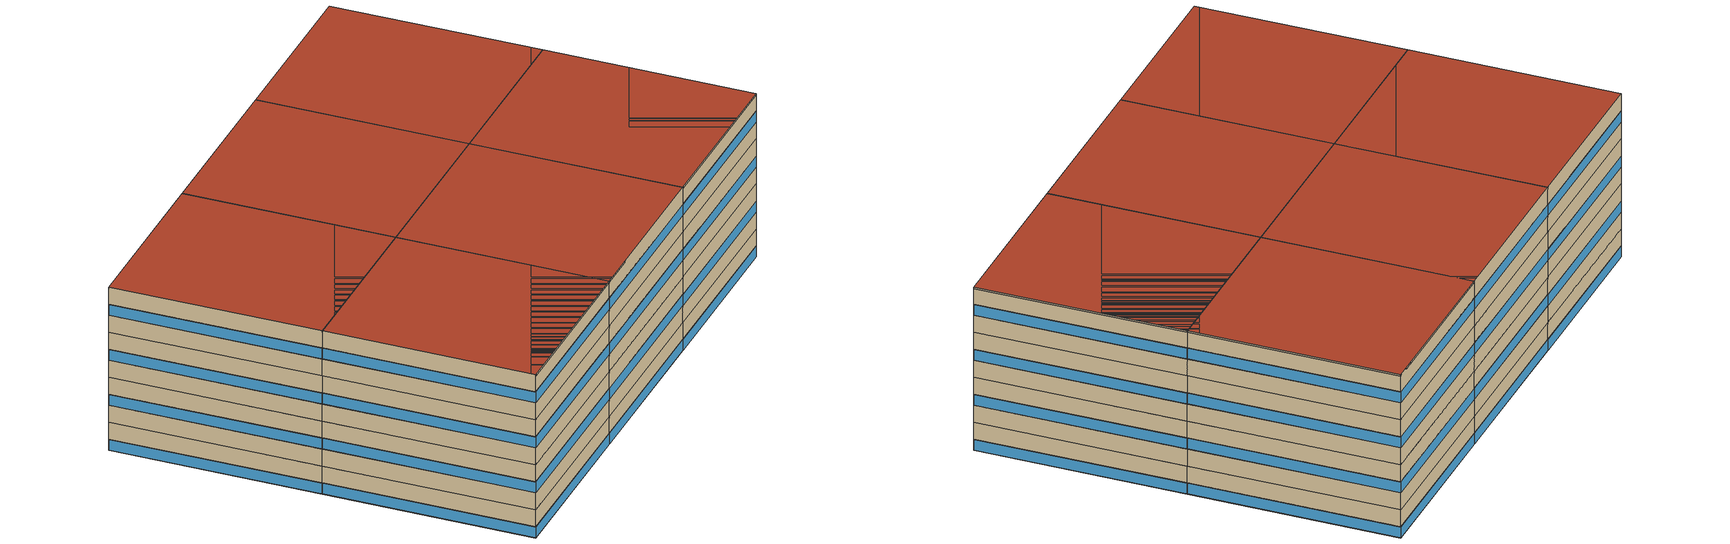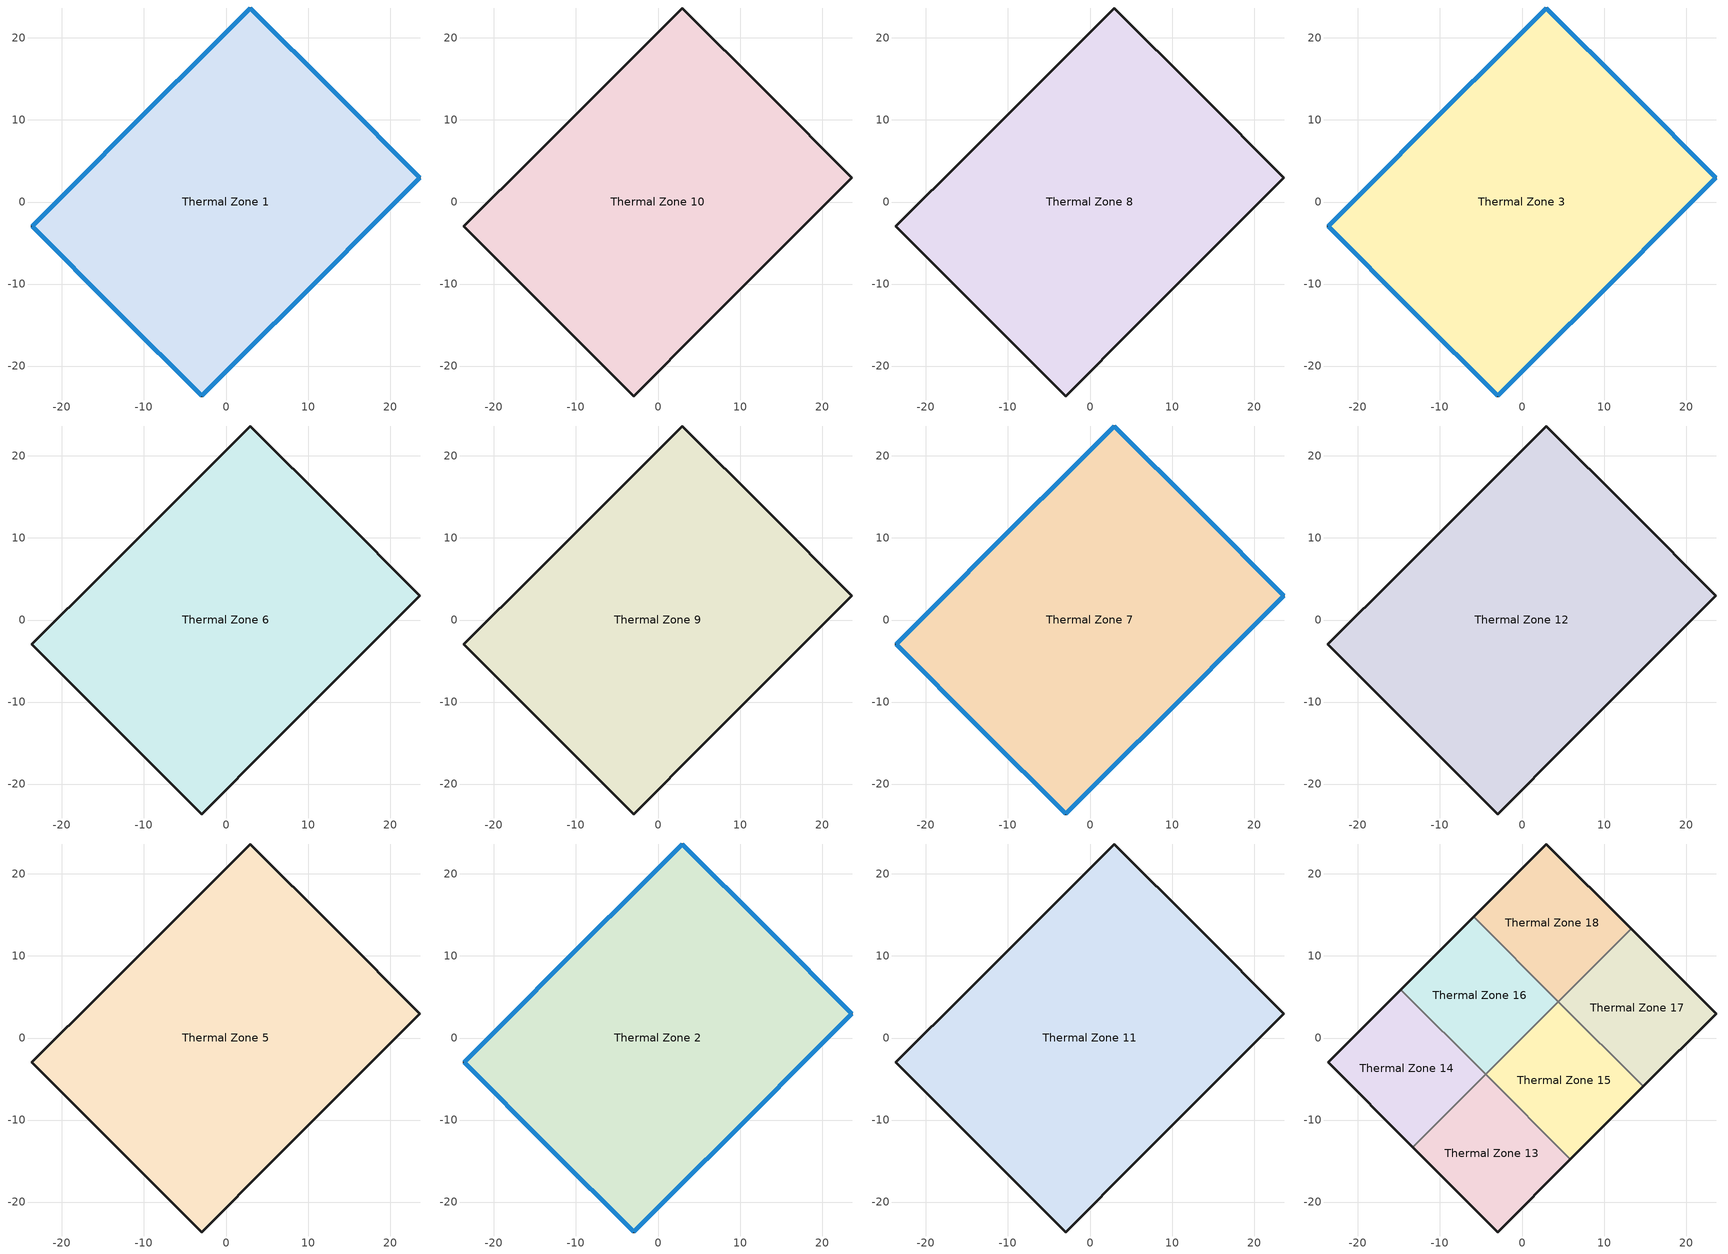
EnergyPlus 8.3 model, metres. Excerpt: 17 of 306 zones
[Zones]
Thermal Zone 1
 floor to Thermal Zone 4 (ASHRAE 90.1-2004 ExtWall Mass ClimateZone 6 Reversed): -2.96,-23.65 -13.31,-13.31 -23.65,-2.96 -14.78,5.91 -5.91,14.78 2.96,23.65 13.31,13.31 23.65,2.96 14.78,-5.91 5.91,-14.78 z1.25
 wall outside (ASHRAE 90.1-2004 ExtWall Mass ClimateZone 6): -13.31,-13.31 -2.96,-23.65 5.91,-14.78 14.78,-5.91 23.65,2.96 13.31,13.31 2.96,23.65 -5.91,14.78 -14.78,5.91 -23.65,-2.96 -13.31,-13.31 z1.25:2.08
 window (ASHRAE 90.1-2004 ExtWindow ClimateZone 4-6): -13.29,-13.33 -2.98,-23.63 / -23.63,-2.98 -13.33,-13.29 / -14.8,5.89 -23.63,-2.94 / -5.93,14.76 -14.76,5.93 / 2.94,23.63 -5.89,14.8 / 13.29,13.33 2.98,23.63 / 23.63,2.98 13.33,13.29 / 14.8,-5.89 23.63,2.94 / 5.93,-14.76 14.76,-5.93 / -2.94,-23.63 5.89,-14.8 z1.27:2.05
Thermal Zone 10
 floor to Thermal Zone 1 (ASHRAE 90.1-2004 ExtWall Mass ClimateZone 6 Reversed): -2.96,-23.65 -13.31,-13.31 -23.65,-2.96 -14.78,5.91 -5.91,14.78 2.96,23.65 13.31,13.31 23.65,2.96 14.78,-5.91 5.91,-14.78 z2.08
 wall outside (ASHRAE 90.1-2004 ExtWall Mass ClimateZone 6): -13.31,-13.31 -2.96,-23.65 5.91,-14.78 14.78,-5.91 23.65,2.96 13.31,13.31 2.96,23.65 -5.91,14.78 -14.78,5.91 -23.65,-2.96 -13.31,-13.31 z2.08:3.33
Thermal Zone 8
 floor to Thermal Zone 10 (ASHRAE 90.1-2004 ExtWall Mass ClimateZone 6 Reversed): -2.96,-23.65 -13.31,-13.31 -23.65,-2.96 -14.78,5.91 -5.91,14.78 2.96,23.65 13.31,13.31 23.65,2.96 14.78,-5.91 5.91,-14.78 z3.33
 wall outside (ASHRAE 90.1-2004 ExtWall Mass ClimateZone 6): -13.31,-13.31 -2.96,-23.65 5.91,-14.78 14.78,-5.91 23.65,2.96 13.31,13.31 2.96,23.65 -5.91,14.78 -14.78,5.91 -23.65,-2.96 -13.31,-13.31 z3.33:4.58
Thermal Zone 3
 floor to Thermal Zone 8 (ASHRAE 90.1-2004 ExtWall Mass ClimateZone 6 Reversed): -2.96,-23.65 -13.31,-13.31 -23.65,-2.96 -14.78,5.91 -5.91,14.78 2.96,23.65 13.31,13.31 23.65,2.96 14.78,-5.91 5.91,-14.78 z4.58
 wall outside (ASHRAE 90.1-2004 ExtWall Mass ClimateZone 6): -13.31,-13.31 -2.96,-23.65 5.91,-14.78 14.78,-5.91 23.65,2.96 13.31,13.31 2.96,23.65 -5.91,14.78 -14.78,5.91 -23.65,-2.96 -13.31,-13.31 z4.58:5.41
 window (ASHRAE 90.1-2004 ExtWindow ClimateZone 4-6): -13.29,-13.33 -2.98,-23.63 / -23.63,-2.98 -13.33,-13.29 / -14.8,5.89 -23.63,-2.94 / -5.93,14.76 -14.76,5.93 / 2.94,23.63 -5.89,14.8 / 13.29,13.33 2.98,23.63 / 23.63,2.98 13.33,13.29 / 14.8,-5.89 23.63,2.94 / 5.93,-14.76 14.76,-5.93 / -2.94,-23.63 5.89,-14.8 z4.6:5.38
Thermal Zone 6
 floor to Thermal Zone 3 (ASHRAE 90.1-2004 ExtWall Mass ClimateZone 6 Reversed): -2.96,-23.65 -13.31,-13.31 -23.65,-2.96 -14.78,5.91 -5.91,14.78 2.96,23.65 13.31,13.31 23.65,2.96 14.78,-5.91 5.91,-14.78 z5.41
 wall outside (ASHRAE 90.1-2004 ExtWall Mass ClimateZone 6): -13.31,-13.31 -2.96,-23.65 5.91,-14.78 14.78,-5.91 23.65,2.96 13.31,13.31 2.96,23.65 -5.91,14.78 -14.78,5.91 -23.65,-2.96 -13.31,-13.31 z5.41:6.66
Thermal Zone 9
 floor to Thermal Zone 6 (ASHRAE 90.1-2004 ExtWall Mass ClimateZone 6 Reversed): -2.96,-23.65 -13.31,-13.31 -23.65,-2.96 -14.78,5.91 -5.91,14.78 2.96,23.65 13.31,13.31 23.65,2.96 14.78,-5.91 5.91,-14.78 z6.66
 wall outside (ASHRAE 90.1-2004 ExtWall Mass ClimateZone 6): -13.31,-13.31 -2.96,-23.65 5.91,-14.78 14.78,-5.91 23.65,2.96 13.31,13.31 2.96,23.65 -5.91,14.78 -14.78,5.91 -23.65,-2.96 -13.31,-13.31 z6.66:7.91
Thermal Zone 7
 floor to Thermal Zone 9 (ASHRAE 90.1-2004 ExtWall Mass ClimateZone 6 Reversed): -2.96,-23.65 -13.31,-13.31 -23.65,-2.96 -14.78,5.91 -5.91,14.78 2.96,23.65 13.31,13.31 23.65,2.96 14.78,-5.91 5.91,-14.78 z7.91
 wall outside (ASHRAE 90.1-2004 ExtWall Mass ClimateZone 6): -13.31,-13.31 -2.96,-23.65 5.91,-14.78 14.78,-5.91 23.65,2.96 13.31,13.31 2.96,23.65 -5.91,14.78 -14.78,5.91 -23.65,-2.96 -13.31,-13.31 z7.91:8.74
 window (ASHRAE 90.1-2004 ExtWindow ClimateZone 4-6): -13.29,-13.33 -2.98,-23.63 / -23.63,-2.98 -13.33,-13.29 / -14.8,5.89 -23.63,-2.94 / -5.93,14.76 -14.76,5.93 / 2.94,23.63 -5.89,14.8 / 13.29,13.33 2.98,23.63 / 23.63,2.98 13.33,13.29 / 14.8,-5.89 23.63,2.94 / 5.93,-14.76 14.76,-5.93 / -2.94,-23.63 5.89,-14.8 z7.93:8.71
Thermal Zone 12
 floor to Thermal Zone 7 (ASHRAE 90.1-2004 ExtWall Mass ClimateZone 6 Reversed): -2.96,-23.65 -13.31,-13.31 -23.65,-2.96 -14.78,5.91 -5.91,14.78 2.96,23.65 13.31,13.31 23.65,2.96 14.78,-5.91 5.91,-14.78 z8.74
 wall outside (ASHRAE 90.1-2004 ExtWall Mass ClimateZone 6): -14.78,5.91 -23.65,-2.96 -13.31,-13.31 -2.96,-23.65 5.91,-14.78 14.78,-5.91 23.65,2.96 13.31,13.31 2.96,23.65 -5.91,14.78 -14.78,5.91 z8.74:9.99
Thermal Zone 5
 floor to Thermal Zone 12 (ASHRAE 90.1-2004 ExtWall Mass ClimateZone 6 Reversed): -2.96,-23.65 -13.31,-13.31 -23.65,-2.96 -14.78,5.91 -5.91,14.78 2.96,23.65 13.31,13.31 23.65,2.96 14.78,-5.91 5.91,-14.78 z9.99
 wall outside (ASHRAE 90.1-2004 ExtWall Mass ClimateZone 6): -13.31,-13.31 -2.96,-23.65 5.91,-14.78 14.78,-5.91 23.65,2.96 13.31,13.31 2.96,23.65 -5.91,14.78 -14.78,5.91 -23.65,-2.96 -13.31,-13.31 z9.99:11.24
Thermal Zone 2
 floor to Thermal Zone 5 (ASHRAE 90.1-2004 ExtWall Mass ClimateZone 6 Reversed): -2.96,-23.65 -13.31,-13.31 -23.65,-2.96 -14.78,5.91 -5.91,14.78 2.96,23.65 13.31,13.31 23.65,2.96 14.78,-5.91 5.91,-14.78 z11.24
 wall outside (ASHRAE 90.1-2004 ExtWall Mass ClimateZone 6): -13.31,-13.31 -2.96,-23.65 5.91,-14.78 14.78,-5.91 23.65,2.96 13.31,13.31 2.96,23.65 -5.91,14.78 -14.78,5.91 -23.65,-2.96 -13.31,-13.31 z11.24:12.07
 window (ASHRAE 90.1-2004 ExtWindow ClimateZone 4-6): -13.29,-13.33 -2.98,-23.63 / -23.63,-2.98 -13.33,-13.29 / -14.8,5.89 -23.63,-2.94 / -5.93,14.76 -14.76,5.93 / 2.94,23.63 -5.89,14.8 / 13.29,13.33 2.98,23.63 / 23.63,2.98 13.33,13.29 / 14.8,-5.89 23.63,2.94 / 5.93,-14.76 14.76,-5.93 / -2.94,-23.63 5.89,-14.8 z11.26:12.04
Thermal Zone 11
 floor to Thermal Zone 2 (ASHRAE 90.1-2004 ExtWall Mass ClimateZone 6 Reversed): -2.96,-23.65 -13.31,-13.31 -23.65,-2.96 -14.78,5.91 -5.91,14.78 2.96,23.65 13.31,13.31 23.65,2.96 14.78,-5.91 5.91,-14.78 z12.07
 wall outside (ASHRAE 90.1-2004 ExtWall Mass ClimateZone 6): -13.31,-13.31 -2.96,-23.65 5.91,-14.78 14.78,-5.91 23.65,2.96 13.31,13.31 2.96,23.65 -5.91,14.78 -14.78,5.91 -23.65,-2.96 -13.31,-13.31 z12.07:13.32
 roof outside (ASHRAE 90.1-2004 ExtWall Mass ClimateZone 6): 5.91,-14.78 14.78,-5.91 23.65,2.96 13.31,13.31 2.96,23.65 -5.91,14.78 -14.78,5.91 -23.65,-2.96 -13.31,-13.31 -2.96,-23.65 z13.32
Thermal Zone 13
 floor ground (ASHRAE 90.1-2004 ExtWall Mass ClimateZone 6): -2.96,-23.65 -13.31,-13.31 -4.44,-4.44 5.91,-14.78 z13.22
 wall outside (ASHRAE 90.1-2004 ExtWall Mass ClimateZone 6): -13.31,-13.31 -2.96,-23.65 5.91,-14.78 z13.22:13.32
 wall to Thermal Zone 14 (ASHRAE 90.1-2004 ExtWall Mass ClimateZone 6): -4.44,-4.44 -13.31,-13.31 z13.22:13.32
 wall to Thermal Zone 15 (ASHRAE 90.1-2004 ExtWall Mass ClimateZone 6): 5.91,-14.78 -4.44,-4.44 z13.22:13.32
 roof outside (ASHRAE 90.1-2004 ExtWall Mass ClimateZone 6): 5.91,-14.78 -4.44,-4.44 -13.31,-13.31 -2.96,-23.65 z13.32
Thermal Zone 14
 floor ground (ASHRAE 90.1-2004 ExtWall Mass ClimateZone 6): -13.31,-13.31 -23.65,-2.96 -14.78,5.91 -4.44,-4.44 z13.22
 wall outside (ASHRAE 90.1-2004 ExtWall Mass ClimateZone 6): -14.78,5.91 -23.65,-2.96 -13.31,-13.31 z13.22:13.32
 wall to Thermal Zone 16 (ASHRAE 90.1-2004 ExtWall Mass ClimateZone 6): -4.44,-4.44 -14.78,5.91 z13.22:13.32
 roof outside (ASHRAE 90.1-2004 ExtWall Mass ClimateZone 6): -4.44,-4.44 -14.78,5.91 -23.65,-2.96 -13.31,-13.31 z13.32
Thermal Zone 15
 floor ground (ASHRAE 90.1-2004 ExtWall Mass ClimateZone 6): 5.91,-14.78 -4.44,-4.44 4.44,4.44 14.78,-5.91 z13.22
 wall outside (ASHRAE 90.1-2004 ExtWall Mass ClimateZone 6): 5.91,-14.78 14.78,-5.91 z13.22:13.32
 wall to Thermal Zone 16 (ASHRAE 90.1-2004 ExtWall Mass ClimateZone 6): 4.44,4.44 -4.44,-4.44 z13.22:13.32
 wall to Thermal Zone 17 (ASHRAE 90.1-2004 ExtWall Mass ClimateZone 6): 14.78,-5.91 4.44,4.44 z13.22:13.32
 roof outside (ASHRAE 90.1-2004 ExtWall Mass ClimateZone 6): 14.78,-5.91 4.44,4.44 -4.44,-4.44 5.91,-14.78 z13.32
Thermal Zone 16
 floor ground (ASHRAE 90.1-2004 ExtWall Mass ClimateZone 6): -4.44,-4.44 -14.78,5.91 -5.91,14.78 4.44,4.44 z13.22
 wall outside (ASHRAE 90.1-2004 ExtWall Mass ClimateZone 6): -5.91,14.78 -14.78,5.91 z13.22:13.32
 wall to Thermal Zone 18 (ASHRAE 90.1-2004 ExtWall Mass ClimateZone 6): 4.44,4.44 -5.91,14.78 z13.22:13.32
 roof outside (ASHRAE 90.1-2004 ExtWall Mass ClimateZone 6): 4.44,4.44 -5.91,14.78 -14.78,5.91 -4.44,-4.44 z13.32
Thermal Zone 17
 floor ground (ASHRAE 90.1-2004 ExtWall Mass ClimateZone 6): 14.78,-5.91 4.44,4.44 13.31,13.31 23.65,2.96 z13.22
 wall outside (ASHRAE 90.1-2004 ExtWall Mass ClimateZone 6): 14.78,-5.91 23.65,2.96 13.31,13.31 z13.22:13.32
 wall to Thermal Zone 18 (ASHRAE 90.1-2004 ExtWall Mass ClimateZone 6): 13.31,13.31 4.44,4.44 z13.22:13.32
 roof outside (ASHRAE 90.1-2004 ExtWall Mass ClimateZone 6): 23.65,2.96 13.31,13.31 4.44,4.44 14.78,-5.91 z13.32
Thermal Zone 18
 floor ground (ASHRAE 90.1-2004 ExtWall Mass ClimateZone 6): 4.44,4.44 -5.91,14.78 2.96,23.65 13.31,13.31 z13.22
 wall outside (ASHRAE 90.1-2004 ExtWall Mass ClimateZone 6): 13.31,13.31 2.96,23.65 -5.91,14.78 z13.22:13.32
 roof outside (ASHRAE 90.1-2004 ExtWall Mass ClimateZone 6): 13.31,13.31 2.96,23.65 -5.91,14.78 4.44,4.44 z13.32
[Building]
Building 1: North Axis {deg}=0; Solar Distribution=FullExteriorWithReflections
[Material] Thermal Absorptance=0.9
Name | Roughness | Thickness {m} | Conductivity {W/m-K} | Density {kg/m3} | Specific Heat {J/kg-K} | Solar Absorptance | Visible Absorptance
1/2IN Gypsum | Smooth | 0.0127 | 0.16 | 784.9 | 830 | 0.4 | 0.4
1IN Stucco | Smooth | 0.0253 | 0.6918 | 1858 | 837 | 0.92 | 0.92
8IN CONCRETE HW RefBldg | Rough | 0.2032 | 1.311 | 2240 | 836.8 | 0.7 | 0.7
Mass NonRes Wall Insulation-1.69 | MediumRough | 0.0623673 | 0.049 | 265 | 836.8 | 0.7 | 0.7
[WindowMaterial:SimpleGlazingSystem]
Fixed Window 3.24/0.39/0.31: U-Factor {W/m2-K}=3.23646; Solar Heat Gain Coefficient=0.39; Visible Transmittance=0.31
[Construction]
ASHRAE 90.1-2004 ExtWall Mass ClimateZone 6: 1IN Stucco, 8IN CONCRETE HW RefBldg, Mass NonRes Wall Insulation-1.69, 1/2IN Gypsum
ASHRAE 90.1-2004 ExtWall Mass ClimateZone 6 Reversed: 1/2IN Gypsum, Mass NonRes Wall Insulation-1.69, 8IN CONCRETE HW RefBldg, 1IN Stucco
ASHRAE 90.1-2004 ExtWindow ClimateZone 4-6: Fixed Window 3.24/0.39/0.31
[Zone]
Thermal Zone 1; Thermal Zone 10; Thermal Zone 11; Thermal Zone 12; Thermal Zone 13; Thermal Zone 14; Thermal Zone 15; Thermal Zone 16; Thermal Zone 17; Thermal Zone 18; Thermal Zone 2; Thermal Zone 3; Thermal Zone 5; Thermal Zone 6; Thermal Zone 7; Thermal Zone 8; Thermal Zone 9
